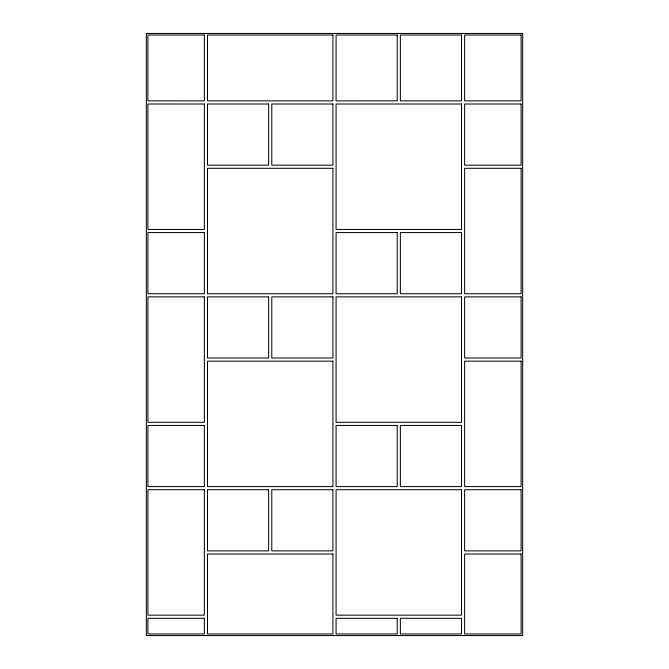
<?xml version="1.0" encoding="UTF-8"?>
<svg xmlns="http://www.w3.org/2000/svg" width="669" height="669" viewBox="0 0 669 669"><rect width="100%" height="100%" fill="white"/><g stroke="black" fill="none" stroke-linecap="round" stroke-linejoin="round"><path stroke-width="1" d="M522.656 33.45L146.344 33.45L146.344 635.55L522.656 635.55L522.656 33.45M204.363 35.022L147.916 35.022L147.916 100.877L204.363 100.877L204.363 35.022M332.928 35.022L207.49 35.022L207.49 100.868L332.928 100.868L332.928 35.022M397.219 35.022L336.072 35.022L336.072 100.868L397.219 100.877L397.219 35.022M461.51 35.022L400.355 35.022L400.355 100.868L461.51 100.868L461.51 35.022M521.084 35.022L464.637 35.022L464.637 100.868L521.084 100.868L521.084 35.022M204.363 104.013L147.916 104.004L147.916 229.45L204.363 229.45L204.363 104.013M268.645 104.004L207.49 104.013L207.49 165.159L268.645 165.159L268.645 104.004M332.928 104.013L271.781 104.004L271.781 165.159L332.928 165.159L332.928 104.013M461.51 104.013L336.072 104.013L336.072 229.45L461.51 229.45L461.51 104.013M521.084 104.004L464.637 104.013L464.637 165.159L521.084 165.159L521.084 104.004M332.928 168.295L207.49 168.295L207.49 293.733L332.928 293.733L332.928 168.295M521.084 168.295L464.637 168.295L464.637 293.733L521.084 293.733L521.084 168.295M204.363 232.578L147.916 232.578L147.916 293.733L204.363 293.733L204.363 232.578M397.219 232.578L336.072 232.578L336.072 293.733L397.219 293.733L397.219 232.578M461.51 232.578L400.355 232.578L400.355 293.733L461.51 293.733L461.51 232.578M204.363 296.869L147.916 296.869L147.916 422.306L204.363 422.306L204.363 296.869M268.645 296.869L207.49 296.869L207.49 358.015L268.645 358.015L268.645 296.869M332.928 296.869L271.781 296.869L271.781 358.015L332.928 358.015L332.928 296.869M461.51 296.869L336.072 296.869L336.072 422.306L461.51 422.306L461.51 296.869M521.084 296.869L464.637 296.869L464.637 358.015L521.084 358.015L521.084 296.869M332.928 361.16L207.49 361.16L207.49 486.597L332.928 486.597L332.928 361.16M521.084 361.16L464.637 361.16L464.637 486.597L521.084 486.597L521.084 361.16M204.363 425.442L147.916 425.442L147.916 486.597L204.363 486.597L204.363 425.442M397.219 425.442L336.072 425.442L336.072 486.597L397.219 486.597L397.219 425.442M461.51 425.442L400.355 425.442L400.355 486.597L461.51 486.597L461.51 425.442M204.363 489.725L147.916 489.725L147.916 615.162L204.363 615.162L204.363 489.725M268.645 489.725L207.49 489.725L207.49 550.88L268.645 550.88L268.645 489.725M332.928 489.725L271.781 489.725L271.781 550.88L332.928 550.88L332.928 489.725M461.51 489.725L336.072 489.725L336.072 615.162L461.51 615.162L461.51 489.725M521.084 489.725L464.637 489.725L464.637 550.88L521.084 550.88L521.084 489.725M332.928 554.016L207.49 554.016L207.49 633.978L332.928 633.978L332.928 554.016M521.084 554.016L464.637 554.016L464.637 633.978L521.084 633.978L521.084 554.016M204.363 618.307L147.916 618.307L147.916 633.978L204.363 633.978L204.363 618.307M397.219 618.307L336.072 618.307L336.072 633.978L397.219 633.978L397.219 618.307M461.51 618.307L400.355 618.307L400.355 633.978L461.51 633.978L461.51 618.307"/></g></svg>
